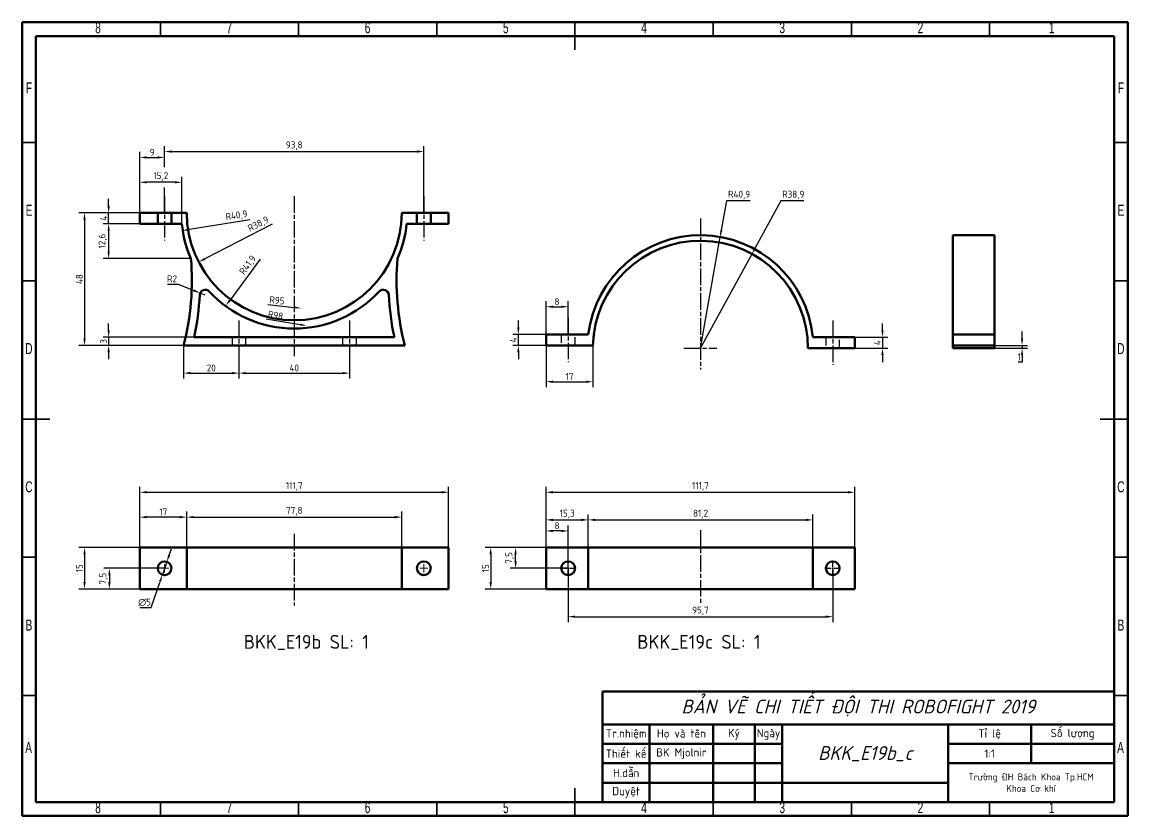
# Model space of a CAD drawing. Header units: millimetres. Extents: x -1615 to 4166, y 5 to 3174.
# Drawn here: x 2083.6 to 2483.6, y 388.9 to 675.9 of the extents above; entities that cross this region are included whole.
import ezdxf

# ---------------------------------------------------------------- set-up
doc = ezdxf.new("R2010")
doc.units = ezdxf.units.MM
doc.header["$LTSCALE"] = 0.25
doc.header["$PDSIZE"] = -1
for name, pattern in [('ACAD_ISO02W100', [15, 12, -3]), ('ACAD_ISO08W100', [36, 24, -3, 6, -3]), ('CENTER2', [1.125, 0.75, -0.125, 0.125, -0.125])]:
    doc.linetypes.add(name, pattern=pattern)
doc.layers.get('0').update_dxf_attribs({"lineweight": 50})
for name, color, linetype, lineweight in [('duong tam', 2, 'ACAD_ISO08W100', 25), ('kich thuoc', 1, 'Continuous', 25), ('Net dam', 7, 'Continuous', 50), ('netdut', 6, 'ACAD_ISO02W100', 25), ('van ban', 7, 'Continuous', 25)]:
    doc.layers.add(name, color=color, linetype=linetype, lineweight=lineweight)
doc.styles.add('SLDTEXTSTYLE0', font='TXT', dxfattribs={"width": 0.686449})
doc.styles.get("Standard").update_dxf_attribs({"font": ''})
doc.styles.add('tieng viet', font='')
doc.styles.get('Standard').set_extended_font_data('TCVN 7284')
doc.styles.get('tieng viet').set_extended_font_data('TCVN 7284')
doc.dimstyles.new('Ratio 1', dxfattribs={"dimtxt": 2.5, "dimasz": 2.5, "dimexe": 2, "dimexo": 0, "dimtad": 1, "dimtoh": 1, "dimdec": 1, "dimzin": 9, "dimtxsty": 'Standard', "dimcen": 2.5, "dimazin": 0, "dimtfac": 1, "dimtdec": 1, "dimtmove": 0, "dimatfit": 3, "dimfxl": 1, "dimtzin": 1, "dimarcsym": 0})

# ---------------------------------------------------------------- blocks, each defined once
blk = doc.blocks.new('SW_CENTERMARKSYMBOL_0')
at = {"color": 0, "linetype": 'Continuous', "lineweight": 0}
for p, q in [((-1, 0), (-1.5, 0)), ((0, 0), (-1, 0)), ((0, 1), (0, 1.5)), ((0, 0), (0, 1)), ((0, 0), (0, -1)), ((0, 0), (1, 0)), ((1, 0), (1.5, 0)), ((0, -1), (0, -1.5))]:
    blk.add_line(p, q, dxfattribs=at)
blk = doc.blocks.new('SW_CENTERMARKSYMBOL_1')
at = {"color": 0, "linetype": 'Continuous', "lineweight": 0}
for p, q in [((-1, 0), (-1.5, 0)), ((0, 0), (-1, 0)), ((0, 1), (0, 1.5)), ((0, 0), (0, 1)), ((0, 0), (0, -1)), ((0, 0), (1, 0)), ((1, 0), (1.5, 0)), ((0, -1), (0, -1.5))]:
    blk.add_line(p, q, dxfattribs=at)
blk = doc.blocks.new('*D909')
at = {"layer": 'Defpoints', "color": 0, "transparency": 16777216}
for p in [(2181.98, 606.97), (2147.43, 589.14)]:
    blk.add_point(p, dxfattribs=at)
at = {"layer": 'kich thuoc', "color": 0, "lineweight": -2, "transparency": 16777216}
blk.add_line((2174.03, 602.86), (2149.65, 590.28), dxfattribs=at)
at = {"layer": 'kich thuoc', "color": 0, "transparency": 16777216}
blk.add_solid([(2149.46, 590.65), (2149.84, 589.91), (2147.43, 589.14)], dxfattribs=at)
at = {"layer": 'kich thuoc', "color": 0, "transparency": 16777216, "insert": (2169.11, 602.71), "char_height": 2.5, "attachment_point": 5, "rotation": 27.2939}
blk.add_mtext('R38,9', dxfattribs=at)
blk = doc.blocks.new('*D910')
at = {"layer": 'Defpoints', "color": 0, "transparency": 16777216}
for p in [(2181.98, 606.97), (2141.63, 600.54)]:
    blk.add_point(p, dxfattribs=at)
at = {"layer": 'kich thuoc', "color": 0, "lineweight": -2, "transparency": 16777216}
blk.add_line((2165.98, 604.42), (2144.1, 600.93), dxfattribs=at)
at = {"layer": 'kich thuoc', "color": 0, "transparency": 16777216}
blk.add_solid([(2144.03, 601.35), (2144.16, 600.52), (2141.63, 600.54)], dxfattribs=at)
at = {"layer": 'kich thuoc', "color": 0, "transparency": 16777216, "insert": (2161.14, 605.8), "char_height": 2.5, "attachment_point": 5, "rotation": 9.0462}
blk.add_mtext('R40,9', dxfattribs=at)
blk = doc.blocks.new('*D911')
at = {"layer": 'Defpoints', "color": 0, "transparency": 16777216}
for p in [(2181.98, 606.97), (2157.15, 573.24)]:
    blk.add_point(p, dxfattribs=at)
at = {"layer": 'kich thuoc', "color": 0, "lineweight": -2, "transparency": 16777216}
blk.add_line((2169.61, 590.17), (2158.63, 575.25), dxfattribs=at)
at = {"layer": 'kich thuoc', "color": 0, "transparency": 16777216}
blk.add_solid([(2158.3, 575.5), (2158.97, 575.01), (2157.15, 573.24)], dxfattribs=at)
at = {"layer": 'kich thuoc', "color": 0, "transparency": 16777216, "insert": (2165.34, 587.95), "char_height": 2.5, "attachment_point": 5, "rotation": 53.6348}
blk.add_mtext('R41,9', dxfattribs=at)
blk = doc.blocks.new('*D913')
at = {"layer": 'Defpoints', "color": 0, "transparency": 16777216}
for p in [(2089.95, 582.53), (2184.42, 572.46)]:
    blk.add_point(p, dxfattribs=at)
at = {"layer": 'kich thuoc', "color": 0, "lineweight": -2, "transparency": 16777216}
blk.add_line((2172.42, 573.74), (2181.93, 572.73), dxfattribs=at)
at = {"layer": 'kich thuoc', "color": 0, "transparency": 16777216}
blk.add_solid([(2181.97, 573.14), (2181.89, 572.31), (2184.42, 572.46)], dxfattribs=at)
at = {"layer": 'kich thuoc', "color": 0, "transparency": 16777216, "insert": (2175.72, 575.27), "char_height": 2.5, "attachment_point": 5, "rotation": 353.9169}
blk.add_mtext('R95', dxfattribs=at)
blk = doc.blocks.new('*D914')
at = {"layer": 'Defpoints', "color": 0, "transparency": 16777216}
for p in [(2147.96, 577.89), (2149.81, 577.13)]:
    blk.add_point(p, dxfattribs=at)
at = {"layer": 'kich thuoc', "color": 0, "lineweight": -2, "transparency": 16777216}
for p, q in [((2136.17, 581.17), (2140.04, 581.17)), ((2140.04, 581.17), (2145.65, 578.85)), ((2149.81, 577.13), (2147.96, 577.89))]:
    blk.add_line(p, q, dxfattribs=at)
at = {"layer": 'kich thuoc', "color": 0, "transparency": 16777216}
blk.add_solid([(2145.81, 579.24), (2145.49, 578.47), (2147.96, 577.89)], dxfattribs=at)
at = {"layer": 'kich thuoc', "color": 0, "transparency": 16777216, "insert": (2137.79, 583.05), "char_height": 2.5, "attachment_point": 5}
blk.add_mtext('R2', dxfattribs=at)
blk = doc.blocks.new('*D915')
at = {"layer": 'Defpoints', "color": 0, "transparency": 16777216}
for p in [(2089.95, 582.53), (2186.56, 566.09)]:
    blk.add_point(p, dxfattribs=at)
at = {"layer": 'kich thuoc', "color": 0, "lineweight": -2, "transparency": 16777216}
blk.add_line((2171.85, 568.59), (2184.1, 566.5), dxfattribs=at)
at = {"layer": 'kich thuoc', "color": 0, "transparency": 16777216}
blk.add_solid([(2184.17, 566.92), (2184.03, 566.09), (2186.56, 566.09)], dxfattribs=at)
at = {"layer": 'kich thuoc', "color": 0, "transparency": 16777216, "insert": (2175.24, 569.91), "char_height": 2.5, "attachment_point": 5, "rotation": 350.3402}
blk.add_mtext('R98', dxfattribs=at)
blk = doc.blocks.new('*D916')
at = {"layer": 'Defpoints', "color": 0, "transparency": 16777216}
for p in [(2125.58, 606.97), (2106.12, 558.97), (2141.98, 558.97)]:
    blk.add_point(p, dxfattribs=at)
at = {"layer": 'kich thuoc', "color": 0, "lineweight": -2, "transparency": 16777216}
for p, q in [((2125.58, 606.97), (2104.12, 606.97)), ((2106.12, 604.47), (2106.12, 561.47)), ((2141.98, 558.97), (2104.12, 558.97))]:
    blk.add_line(p, q, dxfattribs=at)
at = {"layer": 'kich thuoc', "color": 0, "transparency": 16777216}
for points in [[(2105.7, 604.47), (2106.54, 604.47), (2106.12, 606.97)], [(2105.7, 561.47), (2106.54, 561.47), (2106.12, 558.97)]]:
    blk.add_solid(points, dxfattribs=at)
at = {"layer": 'kich thuoc', "color": 0, "transparency": 16777216, "insert": (2104.25, 582.97), "char_height": 2.5, "attachment_point": 5, "rotation": 90}
blk.add_mtext('48', dxfattribs=at)
blk = doc.blocks.new('*D917')
at = {"layer": 'Defpoints', "color": 0, "transparency": 16777216}
for p in [(2114.85, 606.97), (2126.12, 606.97), (2126.12, 602.97)]:
    blk.add_point(p, dxfattribs=at)
at = {"layer": 'kich thuoc', "color": 0, "lineweight": -2, "transparency": 16777216}
for p, q in [((2114.85, 609.47), (2114.85, 611.97)), ((2126.12, 606.97), (2112.85, 606.97)), ((2114.85, 602.97), (2114.85, 606.97)), ((2126.12, 602.97), (2112.85, 602.97)), ((2114.85, 600.47), (2114.85, 597.97))]:
    blk.add_line(p, q, dxfattribs=at)
at = {"layer": 'kich thuoc', "color": 0, "transparency": 16777216}
for points in [[(2114.43, 609.47), (2115.27, 609.47), (2114.85, 606.97)], [(2114.43, 600.47), (2115.27, 600.47), (2114.85, 602.97)]]:
    blk.add_solid(points, dxfattribs=at)
at = {"layer": 'kich thuoc', "color": 0, "transparency": 16777216, "insert": (2112.98, 604.97), "char_height": 2.5, "attachment_point": 5, "rotation": 90}
blk.add_mtext('4', dxfattribs=at)
blk = doc.blocks.new('*D918')
at = {"layer": 'Defpoints', "color": 0, "transparency": 16777216}
for p in [(2126.12, 602.97), (2114.85, 590.41), (2144.62, 590.41)]:
    blk.add_point(p, dxfattribs=at)
at = {"layer": 'kich thuoc', "color": 0, "lineweight": -2, "transparency": 16777216}
for p, q in [((2126.12, 602.97), (2112.85, 602.97)), ((2114.85, 600.47), (2114.85, 592.91)), ((2144.62, 590.41), (2112.85, 590.41))]:
    blk.add_line(p, q, dxfattribs=at)
at = {"layer": 'kich thuoc', "color": 0, "transparency": 16777216}
for points in [[(2114.43, 600.47), (2115.27, 600.47), (2114.85, 602.97)], [(2114.43, 592.91), (2115.27, 592.91), (2114.85, 590.41)]]:
    blk.add_solid(points, dxfattribs=at)
at = {"layer": 'kich thuoc', "color": 0, "transparency": 16777216, "insert": (2112.73, 596.69), "char_height": 2.5, "attachment_point": 5, "rotation": 90}
blk.add_mtext('12,6', dxfattribs=at)
blk = doc.blocks.new('*D919')
at = {"layer": 'Defpoints', "color": 0, "transparency": 16777216}
for p in [(2237.85, 505.89), (2126.12, 485.89), (2237.85, 485.89)]:
    blk.add_point(p, dxfattribs=at)
at = {"layer": 'kich thuoc', "color": 0, "lineweight": -2, "transparency": 16777216}
for p, q in [((2126.12, 485.89), (2126.12, 507.89)), ((2128.62, 505.89), (2235.35, 505.89)), ((2237.85, 485.89), (2237.85, 507.89))]:
    blk.add_line(p, q, dxfattribs=at)
at = {"layer": 'kich thuoc', "color": 0, "transparency": 16777216}
for points in [[(2128.62, 506.31), (2128.62, 505.47), (2126.12, 505.89)], [(2235.35, 506.31), (2235.35, 505.47), (2237.85, 505.89)]]:
    blk.add_solid(points, dxfattribs=at)
at = {"layer": 'kich thuoc', "color": 0, "transparency": 16777216, "insert": (2181.98, 508.02), "char_height": 2.5, "attachment_point": 5}
blk.add_mtext('111,7', dxfattribs=at)
blk = doc.blocks.new('*D920')
at = {"layer": 'Defpoints', "color": 0, "transparency": 16777216}
for p in [(2126.12, 496.89), (2126.12, 485.89), (2143.1, 485.89)]:
    blk.add_point(p, dxfattribs=at)
at = {"layer": 'kich thuoc', "color": 0, "lineweight": -2, "transparency": 16777216}
for p, q in [((2126.12, 485.89), (2126.12, 498.89)), ((2140.6, 496.89), (2128.62, 496.89)), ((2143.1, 485.89), (2143.1, 498.89))]:
    blk.add_line(p, q, dxfattribs=at)
at = {"layer": 'kich thuoc', "color": 0, "transparency": 16777216}
for points in [[(2128.62, 497.31), (2128.62, 496.47), (2126.12, 496.89)], [(2140.6, 497.31), (2140.6, 496.47), (2143.1, 496.89)]]:
    blk.add_solid(points, dxfattribs=at)
at = {"layer": 'kich thuoc', "color": 0, "transparency": 16777216, "insert": (2134.61, 498.77), "char_height": 2.5, "attachment_point": 5}
blk.add_mtext('17', dxfattribs=at)
blk = doc.blocks.new('*D921')
at = {"layer": 'Defpoints', "color": 0, "transparency": 16777216}
for p in [(2220.87, 496.89), (2143.1, 485.89), (2220.87, 485.89)]:
    blk.add_point(p, dxfattribs=at)
at = {"layer": 'kich thuoc', "color": 0, "lineweight": -2, "transparency": 16777216}
for p, q in [((2143.1, 485.89), (2143.1, 498.89)), ((2145.6, 496.89), (2218.37, 496.89)), ((2220.87, 485.89), (2220.87, 498.89))]:
    blk.add_line(p, q, dxfattribs=at)
at = {"layer": 'kich thuoc', "color": 0, "transparency": 16777216}
for points in [[(2145.6, 497.31), (2145.6, 496.47), (2143.1, 496.89)], [(2218.37, 497.31), (2218.37, 496.47), (2220.87, 496.89)]]:
    blk.add_solid(points, dxfattribs=at)
at = {"layer": 'kich thuoc', "color": 0, "transparency": 16777216, "insert": (2181.98, 499.02), "char_height": 2.5, "attachment_point": 5}
blk.add_mtext('77,8', dxfattribs=at)
blk = doc.blocks.new('*D922')
at = {"layer": 'Defpoints', "color": 0, "transparency": 16777216}
for p in [(2145.77, 561.97), (2114.85, 558.97), (2141.98, 558.97)]:
    blk.add_point(p, dxfattribs=at)
at = {"layer": 'kich thuoc', "color": 0, "lineweight": -2, "transparency": 16777216}
for p, q in [((2114.85, 564.47), (2114.85, 566.97)), ((2145.77, 561.97), (2112.85, 561.97)), ((2114.85, 561.97), (2114.85, 558.97)), ((2141.98, 558.97), (2112.85, 558.97)), ((2114.85, 556.47), (2114.85, 553.97))]:
    blk.add_line(p, q, dxfattribs=at)
at = {"layer": 'kich thuoc', "color": 0, "transparency": 16777216}
for points in [[(2114.43, 564.47), (2115.27, 564.47), (2114.85, 561.97)], [(2114.43, 556.47), (2115.27, 556.47), (2114.85, 558.97)]]:
    blk.add_solid(points, dxfattribs=at)
at = {"layer": 'kich thuoc', "color": 0, "transparency": 16777216, "insert": (2112.98, 560.47), "char_height": 2.5, "attachment_point": 5, "rotation": 90}
blk.add_mtext('3', dxfattribs=at)
blk = doc.blocks.new('*D923')
at = {"layer": 'Defpoints', "color": 0, "transparency": 16777216}
for p in [(2126.12, 485.89), (2106.12, 470.89), (2126.12, 470.89)]:
    blk.add_point(p, dxfattribs=at)
at = {"layer": 'kich thuoc', "color": 0, "lineweight": -2, "transparency": 16777216}
for p, q in [((2126.12, 485.89), (2104.12, 485.89)), ((2106.12, 483.39), (2106.12, 473.39)), ((2126.12, 470.89), (2104.12, 470.89))]:
    blk.add_line(p, q, dxfattribs=at)
at = {"layer": 'kich thuoc', "color": 0, "transparency": 16777216}
for points in [[(2105.7, 483.39), (2106.54, 483.39), (2106.12, 485.89)], [(2105.7, 473.39), (2106.54, 473.39), (2106.12, 470.89)]]:
    blk.add_solid(points, dxfattribs=at)
at = {"layer": 'kich thuoc', "color": 0, "transparency": 16777216, "insert": (2104.25, 478.39), "char_height": 2.5, "attachment_point": 5, "rotation": 90}
blk.add_mtext('15', dxfattribs=at)
blk = doc.blocks.new('*D924')
at = {"layer": 'Defpoints', "color": 0, "transparency": 16777216}
for p in [(2135.1, 626.97), (2126.12, 606.97), (2135.1, 606.97)]:
    blk.add_point(p, dxfattribs=at)
at = {"layer": 'kich thuoc', "color": 0, "lineweight": -2, "transparency": 16777216}
for p, q in [((2126.12, 606.97), (2126.12, 628.97)), ((2135.1, 623.47), (2135.1, 628.97)), ((2128.62, 626.97), (2132.6, 626.97)), ((2135.1, 606.97), (2135.1, 616.09))]:
    blk.add_line(p, q, dxfattribs=at)
at = {"layer": 'kich thuoc', "color": 0, "transparency": 16777216}
for points in [[(2128.62, 627.38), (2128.62, 626.55), (2126.12, 626.97)], [(2132.6, 627.38), (2132.6, 626.55), (2135.1, 626.97)]]:
    blk.add_solid(points, dxfattribs=at)
at = {"layer": 'kich thuoc', "color": 0, "transparency": 16777216, "insert": (2130.61, 628.84), "char_height": 2.5, "attachment_point": 5}
blk.add_mtext('9', dxfattribs=at)
blk = doc.blocks.new('*D925')
at = {"layer": 'Defpoints', "color": 0, "transparency": 16777216}
for p in [(2228.87, 629.09), (2135.1, 606.97), (2228.87, 606.97)]:
    blk.add_point(p, dxfattribs=at)
at = {"layer": 'kich thuoc', "color": 0, "lineweight": -2, "transparency": 16777216}
for p, q in [((2135.1, 623.47), (2135.1, 631.09)), ((2137.6, 629.09), (2226.37, 629.09)), ((2228.87, 606.97), (2228.87, 631.09)), ((2135.1, 606.97), (2135.1, 616.09))]:
    blk.add_line(p, q, dxfattribs=at)
at = {"layer": 'kich thuoc', "color": 0, "transparency": 16777216}
for points in [[(2137.6, 629.51), (2137.6, 628.67), (2135.1, 629.09)], [(2226.37, 629.51), (2226.37, 628.67), (2228.87, 629.09)]]:
    blk.add_solid(points, dxfattribs=at)
at = {"layer": 'kich thuoc', "color": 0, "transparency": 16777216, "insert": (2181.98, 631.22), "char_height": 2.5, "attachment_point": 5}
blk.add_mtext('93,8', dxfattribs=at)
blk = doc.blocks.new('*D926')
at = {"layer": 'Defpoints', "color": 0, "transparency": 16777216}
for p in [(2135.1, 478.39), (2115.12, 470.89), (2126.12, 470.89)]:
    blk.add_point(p, dxfattribs=at)
at = {"layer": 'kich thuoc', "color": 0, "lineweight": -2, "transparency": 16777216}
for p, q in [((2135.1, 478.39), (2113.12, 478.39)), ((2115.12, 475.89), (2115.12, 473.39)), ((2126.12, 470.89), (2113.12, 470.89))]:
    blk.add_line(p, q, dxfattribs=at)
at = {"layer": 'kich thuoc', "color": 0, "transparency": 16777216}
for points in [[(2114.7, 475.89), (2115.54, 475.89), (2115.12, 478.39)], [(2114.7, 473.39), (2115.54, 473.39), (2115.12, 470.89)]]:
    blk.add_solid(points, dxfattribs=at)
at = {"layer": 'kich thuoc', "color": 0, "transparency": 16777216, "insert": (2113, 474.64), "char_height": 2.5, "attachment_point": 5, "rotation": 90}
blk.add_mtext('7,5', dxfattribs=at)
blk = doc.blocks.new('*D927')
at = {"layer": 'Defpoints', "color": 0, "transparency": 16777216}
for p in [(2135.91, 480.76), (2134.29, 476.03)]:
    blk.add_point(p, dxfattribs=at)
at = {"layer": 'kich thuoc', "color": 0, "lineweight": -2, "transparency": 16777216}
for p, q in [((2136.72, 483.12), (2137.54, 485.48)), ((2135.91, 480.76), (2134.29, 476.03)), ((2130.24, 464.22), (2133.48, 473.66)), ((2126.11, 464.22), (2130.24, 464.22))]:
    blk.add_line(p, q, dxfattribs=at)
at = {"layer": 'kich thuoc', "color": 0, "transparency": 16777216}
for points in [[(2136.33, 483.26), (2137.12, 482.98), (2135.91, 480.76)], [(2133.08, 473.8), (2133.87, 473.53), (2134.29, 476.03)]]:
    blk.add_solid(points, dxfattribs=at)
at = {"layer": 'kich thuoc', "color": 0, "transparency": 16777216, "insert": (2127.86, 466.09), "char_height": 2.5, "attachment_point": 5}
blk.add_mtext('∅5', dxfattribs=at)
blk = doc.blocks.new('*D928')
at = {"layer": 'Defpoints', "color": 0, "transparency": 16777216}
for p in [(2141.98, 558.97), (2161.98, 558.97), (2161.98, 548.97)]:
    blk.add_point(p, dxfattribs=at)
at = {"layer": 'kich thuoc', "color": 0, "lineweight": -2, "transparency": 16777216}
for p, q in [((2141.98, 558.97), (2141.98, 546.97)), ((2161.98, 558.97), (2161.98, 546.97)), ((2144.48, 548.97), (2159.48, 548.97))]:
    blk.add_line(p, q, dxfattribs=at)
at = {"layer": 'kich thuoc', "color": 0, "transparency": 16777216}
for points in [[(2144.48, 549.38), (2144.48, 548.55), (2141.98, 548.97)], [(2159.48, 549.38), (2159.48, 548.55), (2161.98, 548.97)]]:
    blk.add_solid(points, dxfattribs=at)
at = {"layer": 'kich thuoc', "color": 0, "transparency": 16777216, "insert": (2151.98, 550.84), "char_height": 2.5, "attachment_point": 5}
blk.add_mtext('20', dxfattribs=at)
blk = doc.blocks.new('*D929')
at = {"layer": 'Defpoints', "color": 0, "transparency": 16777216}
for p in [(2161.98, 558.97), (2201.98, 558.97), (2201.98, 548.97)]:
    blk.add_point(p, dxfattribs=at)
at = {"layer": 'kich thuoc', "color": 0, "lineweight": -2, "transparency": 16777216}
for p, q in [((2161.98, 558.97), (2161.98, 546.97)), ((2201.98, 558.97), (2201.98, 546.97)), ((2164.48, 548.97), (2199.48, 548.97))]:
    blk.add_line(p, q, dxfattribs=at)
at = {"layer": 'kich thuoc', "color": 0, "transparency": 16777216}
for points in [[(2164.48, 549.38), (2164.48, 548.55), (2161.98, 548.97)], [(2199.48, 549.38), (2199.48, 548.55), (2201.98, 548.97)]]:
    blk.add_solid(points, dxfattribs=at)
at = {"layer": 'kich thuoc', "color": 0, "transparency": 16777216, "insert": (2181.98, 550.84), "char_height": 2.5, "attachment_point": 5}
blk.add_mtext('40', dxfattribs=at)
blk = doc.blocks.new('*D930')
at = {"layer": 'Defpoints', "color": 0, "transparency": 16777216}
for p in [(2336.05, 598.2), (2328.91, 557.97)]:
    blk.add_point(p, dxfattribs=at)
at = {"layer": 'kich thuoc', "color": 0, "lineweight": -2, "transparency": 16777216}
for p, q in [((2338.36, 611.23), (2336.48, 600.66)), ((2346.86, 611.23), (2338.36, 611.23)), ((2328.91, 557.97), (2336.05, 598.2))]:
    blk.add_line(p, q, dxfattribs=at)
at = {"layer": 'kich thuoc', "color": 0, "transparency": 16777216}
blk.add_solid([(2336.07, 600.73), (2336.89, 600.59), (2336.05, 598.2)], dxfattribs=at)
at = {"layer": 'kich thuoc', "color": 0, "transparency": 16777216, "insert": (2342.92, 613.36), "char_height": 2.5, "attachment_point": 5}
blk.add_mtext('R40,9', dxfattribs=at)
blk = doc.blocks.new('*D931')
at = {"layer": 'Defpoints', "color": 0, "transparency": 16777216}
for p in [(2347.58, 592.07), (2328.91, 557.97)]:
    blk.add_point(p, dxfattribs=at)
at = {"layer": 'kich thuoc', "color": 0, "lineweight": -2, "transparency": 16777216}
for p, q in [((2358.06, 611.23), (2348.78, 594.27)), ((2366.31, 611.23), (2358.06, 611.23)), ((2328.91, 557.97), (2347.58, 592.07))]:
    blk.add_line(p, q, dxfattribs=at)
at = {"layer": 'kich thuoc', "color": 0, "transparency": 16777216}
blk.add_solid([(2348.41, 594.47), (2349.14, 594.07), (2347.58, 592.07)], dxfattribs=at)
at = {"layer": 'kich thuoc', "color": 0, "transparency": 16777216, "insert": (2362.5, 613.36), "char_height": 2.5, "attachment_point": 5}
blk.add_mtext('R38,9', dxfattribs=at)
blk = doc.blocks.new('*D932')
at = {"layer": 'Defpoints', "color": 0, "transparency": 16777216}
for p in [(2384.77, 505.89), (2273.06, 485.89), (2384.77, 485.89)]:
    blk.add_point(p, dxfattribs=at)
at = {"layer": 'kich thuoc', "color": 0, "lineweight": -2, "transparency": 16777216}
for p, q in [((2273.06, 485.89), (2273.06, 507.89)), ((2275.56, 505.89), (2382.27, 505.89)), ((2384.77, 485.89), (2384.77, 507.89))]:
    blk.add_line(p, q, dxfattribs=at)
at = {"layer": 'kich thuoc', "color": 0, "transparency": 16777216}
for points in [[(2275.56, 506.31), (2275.56, 505.47), (2273.06, 505.89)], [(2382.27, 506.31), (2382.27, 505.47), (2384.77, 505.89)]]:
    blk.add_solid(points, dxfattribs=at)
at = {"layer": 'kich thuoc', "color": 0, "transparency": 16777216, "insert": (2328.92, 508.02), "char_height": 2.5, "attachment_point": 5}
blk.add_mtext('111,7', dxfattribs=at)
blk = doc.blocks.new('*D933')
at = {"layer": 'Defpoints', "color": 0, "transparency": 16777216}
for p in [(2288.36, 495.89), (2273.06, 485.89), (2288.36, 485.89)]:
    blk.add_point(p, dxfattribs=at)
at = {"layer": 'kich thuoc', "color": 0, "lineweight": -2, "transparency": 16777216}
for p, q in [((2273.06, 485.89), (2273.06, 497.89)), ((2288.36, 485.89), (2288.36, 497.89)), ((2275.56, 495.89), (2285.86, 495.89))]:
    blk.add_line(p, q, dxfattribs=at)
at = {"layer": 'kich thuoc', "color": 0, "transparency": 16777216}
for points in [[(2275.56, 496.31), (2275.56, 495.47), (2273.06, 495.89)], [(2285.86, 496.31), (2285.86, 495.47), (2288.36, 495.89)]]:
    blk.add_solid(points, dxfattribs=at)
at = {"layer": 'kich thuoc', "color": 0, "transparency": 16777216, "insert": (2280.71, 498.02), "char_height": 2.5, "attachment_point": 5}
blk.add_mtext('15,3', dxfattribs=at)
blk = doc.blocks.new('*D934')
at = {"layer": 'Defpoints', "color": 0, "transparency": 16777216}
for p in [(2126.12, 617.97), (2126.12, 606.97), (2141.32, 602.97)]:
    blk.add_point(p, dxfattribs=at)
at = {"layer": 'kich thuoc', "color": 0, "lineweight": -2, "transparency": 16777216}
for p, q in [((2126.12, 606.97), (2126.12, 619.97)), ((2138.82, 617.97), (2128.62, 617.97)), ((2141.32, 602.97), (2141.32, 619.97))]:
    blk.add_line(p, q, dxfattribs=at)
at = {"layer": 'kich thuoc', "color": 0, "transparency": 16777216}
for points in [[(2128.62, 618.38), (2128.62, 617.55), (2126.12, 617.97)], [(2138.82, 618.38), (2138.82, 617.55), (2141.32, 617.97)]]:
    blk.add_solid(points, dxfattribs=at)
at = {"layer": 'kich thuoc', "color": 0, "transparency": 16777216, "insert": (2133.72, 620.09), "char_height": 2.5, "attachment_point": 5}
blk.add_mtext('15,2', dxfattribs=at)
blk = doc.blocks.new('*D935')
at = {"layer": 'Defpoints', "color": 0, "transparency": 16777216}
for p in [(2273.06, 491.89), (2273.06, 485.89), (2281.06, 478.39)]:
    blk.add_point(p, dxfattribs=at)
at = {"layer": 'kich thuoc', "color": 0, "lineweight": -2, "transparency": 16777216}
for p, q in [((2273.06, 485.89), (2273.06, 493.89)), ((2281.06, 478.39), (2281.06, 493.89)), ((2278.56, 491.89), (2275.56, 491.89))]:
    blk.add_line(p, q, dxfattribs=at)
at = {"layer": 'kich thuoc', "color": 0, "transparency": 16777216}
for points in [[(2275.56, 492.31), (2275.56, 491.47), (2273.06, 491.89)], [(2278.56, 492.31), (2278.56, 491.47), (2281.06, 491.89)]]:
    blk.add_solid(points, dxfattribs=at)
at = {"layer": 'kich thuoc', "color": 0, "transparency": 16777216, "insert": (2277.06, 493.77), "char_height": 2.5, "attachment_point": 5}
blk.add_mtext('8', dxfattribs=at)
blk = doc.blocks.new('*D936')
at = {"layer": 'Defpoints', "color": 0, "transparency": 16777216}
for p in [(2263.06, 562.97), (2273.06, 562.97), (2273.06, 558.97)]:
    blk.add_point(p, dxfattribs=at)
at = {"layer": 'kich thuoc', "color": 0, "lineweight": -2, "transparency": 16777216}
for p, q in [((2263.06, 565.47), (2263.06, 567.97)), ((2273.06, 562.97), (2261.06, 562.97)), ((2263.06, 558.97), (2263.06, 562.97)), ((2273.06, 558.97), (2261.06, 558.97)), ((2263.06, 556.47), (2263.06, 553.97))]:
    blk.add_line(p, q, dxfattribs=at)
at = {"layer": 'kich thuoc', "color": 0, "transparency": 16777216}
for points in [[(2262.64, 565.47), (2263.48, 565.47), (2263.06, 562.97)], [(2262.64, 556.47), (2263.48, 556.47), (2263.06, 558.97)]]:
    blk.add_solid(points, dxfattribs=at)
at = {"layer": 'kich thuoc', "color": 0, "transparency": 16777216, "insert": (2261.19, 560.97), "char_height": 2.5, "attachment_point": 5, "rotation": 90}
blk.add_mtext('4', dxfattribs=at)
blk = doc.blocks.new('*D937')
at = {"layer": 'Defpoints', "color": 0, "transparency": 16777216}
for p in [(2273.06, 558.97), (2290.04, 558.97), (2290.04, 545.85)]:
    blk.add_point(p, dxfattribs=at)
at = {"layer": 'kich thuoc', "color": 0, "lineweight": -2, "transparency": 16777216}
for p, q in [((2273.06, 558.97), (2273.06, 543.85)), ((2290.04, 558.97), (2290.04, 543.85)), ((2275.56, 545.85), (2287.54, 545.85))]:
    blk.add_line(p, q, dxfattribs=at)
at = {"layer": 'kich thuoc', "color": 0, "transparency": 16777216}
for points in [[(2275.56, 546.26), (2275.56, 545.43), (2273.06, 545.85)], [(2287.54, 546.26), (2287.54, 545.43), (2290.04, 545.85)]]:
    blk.add_solid(points, dxfattribs=at)
at = {"layer": 'kich thuoc', "color": 0, "transparency": 16777216, "insert": (2281.55, 547.72), "char_height": 2.5, "attachment_point": 5}
blk.add_mtext('17', dxfattribs=at)
blk = doc.blocks.new('*D938')
at = {"layer": 'Defpoints', "color": 0, "transparency": 16777216}
for p in [(2369.58, 495.89), (2288.36, 485.89), (2369.58, 485.89)]:
    blk.add_point(p, dxfattribs=at)
at = {"layer": 'kich thuoc', "color": 0, "lineweight": -2, "transparency": 16777216}
for p, q in [((2288.36, 485.89), (2288.36, 497.89)), ((2369.58, 485.89), (2369.58, 497.89)), ((2290.86, 495.89), (2367.08, 495.89))]:
    blk.add_line(p, q, dxfattribs=at)
at = {"layer": 'kich thuoc', "color": 0, "transparency": 16777216}
for points in [[(2290.86, 496.31), (2290.86, 495.47), (2288.36, 495.89)], [(2367.08, 496.31), (2367.08, 495.47), (2369.58, 495.89)]]:
    blk.add_solid(points, dxfattribs=at)
at = {"layer": 'kich thuoc', "color": 0, "transparency": 16777216, "insert": (2328.97, 498.02), "char_height": 2.5, "attachment_point": 5}
blk.add_mtext('81,2', dxfattribs=at)
blk = doc.blocks.new('*D939')
at = {"layer": 'Defpoints', "color": 0, "transparency": 16777216}
for p in [(2384.77, 561.97), (2384.77, 557.97), (2394.77, 557.97)]:
    blk.add_point(p, dxfattribs=at)
at = {"layer": 'kich thuoc', "color": 0, "lineweight": -2, "transparency": 16777216}
for p, q in [((2394.77, 564.47), (2394.77, 566.97)), ((2384.77, 561.97), (2396.77, 561.97)), ((2394.77, 561.97), (2394.77, 557.97)), ((2384.77, 557.97), (2396.77, 557.97)), ((2394.77, 555.47), (2394.77, 552.97))]:
    blk.add_line(p, q, dxfattribs=at)
at = {"layer": 'kich thuoc', "color": 0, "transparency": 16777216}
for points in [[(2394.36, 564.47), (2395.19, 564.47), (2394.77, 561.97)], [(2394.36, 555.47), (2395.19, 555.47), (2394.77, 557.97)]]:
    blk.add_solid(points, dxfattribs=at)
at = {"layer": 'kich thuoc', "color": 0, "transparency": 16777216, "insert": (2392.9, 559.97), "char_height": 2.5, "attachment_point": 5, "rotation": 90}
blk.add_mtext('4', dxfattribs=at)
blk = doc.blocks.new('*D940')
at = {"layer": 'Defpoints', "color": 0, "transparency": 16777216}
for p in [(2435.27, 558.97), (2435.27, 557.97), (2445.27, 557.97)]:
    blk.add_point(p, dxfattribs=at)
at = {"layer": 'kich thuoc', "color": 0, "lineweight": -2, "transparency": 16777216}
for p, q in [((2445.27, 561.47), (2445.27, 563.97)), ((2435.27, 558.97), (2447.27, 558.97)), ((2435.27, 557.97), (2447.27, 557.97)), ((2445.27, 558.97), (2445.27, 557.97)), ((2445.27, 552.97), (2443.89, 552.97)), ((2445.27, 555.47), (2445.27, 552.97))]:
    blk.add_line(p, q, dxfattribs=at)
at = {"layer": 'kich thuoc', "color": 0, "transparency": 16777216}
for points in [[(2444.85, 561.47), (2445.68, 561.47), (2445.27, 558.97)], [(2444.85, 555.47), (2445.68, 555.47), (2445.27, 557.97)]]:
    blk.add_solid(points, dxfattribs=at)
at = {"layer": 'kich thuoc', "color": 0, "transparency": 16777216, "insert": (2444.27, 554.84), "char_height": 2.5, "attachment_point": 5}
blk.add_mtext('1', dxfattribs=at)
blk = doc.blocks.new('*D941')
at = {"layer": 'Defpoints', "color": 0, "transparency": 16777216}
for p in [(2281.06, 572.97), (2273.06, 562.97), (2281.06, 562.97)]:
    blk.add_point(p, dxfattribs=at)
at = {"layer": 'kich thuoc', "color": 0, "lineweight": -2, "transparency": 16777216}
for p, q in [((2273.06, 562.97), (2273.06, 574.97)), ((2275.56, 572.97), (2278.56, 572.97)), ((2281.06, 562.97), (2281.06, 574.97))]:
    blk.add_line(p, q, dxfattribs=at)
at = {"layer": 'kich thuoc', "color": 0, "transparency": 16777216}
for points in [[(2275.56, 573.38), (2275.56, 572.55), (2273.06, 572.97)], [(2278.56, 573.38), (2278.56, 572.55), (2281.06, 572.97)]]:
    blk.add_solid(points, dxfattribs=at)
at = {"layer": 'kich thuoc', "color": 0, "transparency": 16777216, "insert": (2277.06, 574.84), "char_height": 2.5, "attachment_point": 5}
blk.add_mtext('8', dxfattribs=at)
blk = doc.blocks.new('*D942')
at = {"layer": 'Defpoints', "color": 0, "transparency": 16777216}
for p in [(2273.06, 485.89), (2253.06, 470.89), (2273.06, 470.89)]:
    blk.add_point(p, dxfattribs=at)
at = {"layer": 'kich thuoc', "color": 0, "lineweight": -2, "transparency": 16777216}
for p, q in [((2273.06, 485.89), (2251.06, 485.89)), ((2253.06, 483.39), (2253.06, 473.39)), ((2273.06, 470.89), (2251.06, 470.89))]:
    blk.add_line(p, q, dxfattribs=at)
at = {"layer": 'kich thuoc', "color": 0, "transparency": 16777216}
for points in [[(2252.64, 483.39), (2253.48, 483.39), (2253.06, 485.89)], [(2252.64, 473.39), (2253.48, 473.39), (2253.06, 470.89)]]:
    blk.add_solid(points, dxfattribs=at)
at = {"layer": 'kich thuoc', "color": 0, "transparency": 16777216, "insert": (2251.19, 478.39), "char_height": 2.5, "attachment_point": 5, "rotation": 90}
blk.add_mtext('15', dxfattribs=at)
blk = doc.blocks.new('*D943')
at = {"layer": 'Defpoints', "color": 0, "transparency": 16777216}
for p in [(2262.06, 485.89), (2273.06, 485.89), (2281.06, 478.39)]:
    blk.add_point(p, dxfattribs=at)
at = {"layer": 'kich thuoc', "color": 0, "lineweight": -2, "transparency": 16777216}
for p, q in [((2273.06, 485.89), (2260.06, 485.89)), ((2262.06, 480.89), (2262.06, 483.39)), ((2281.06, 478.39), (2260.06, 478.39))]:
    blk.add_line(p, q, dxfattribs=at)
at = {"layer": 'kich thuoc', "color": 0, "transparency": 16777216}
for points in [[(2261.64, 483.39), (2262.48, 483.39), (2262.06, 485.89)], [(2261.64, 480.89), (2262.48, 480.89), (2262.06, 478.39)]]:
    blk.add_solid(points, dxfattribs=at)
at = {"layer": 'kich thuoc', "color": 0, "transparency": 16777216, "insert": (2259.94, 482.14), "char_height": 2.5, "attachment_point": 5, "rotation": 90}
blk.add_mtext('7,5', dxfattribs=at)
blk = doc.blocks.new('*U944')
at = {"layer": 'duong tam', "color": 0, "linetype": 'CENTER2', "transparency": 16777216}
for p, q in [((-2.62, 0), (-0.5, 0)), ((0, 0.5), (0, 2.62)), ((0.5, 0), (2.62, 0)), ((0, -2.62), (0, -0.5))]:
    blk.add_line(p, q, dxfattribs=at)
at = {"layer": 'duong tam', "color": 0, "linetype": 'Continuous', "transparency": 16777216}
for p, q in [((-0.25, 0), (0.25, 0)), ((0, -0.25), (0, 0.25))]:
    blk.add_line(p, q, dxfattribs=at)
blk = doc.blocks.new('*U945')
at = {"layer": 'duong tam', "color": 0, "linetype": 'CENTER2', "transparency": 16777216}
for p, q in [((-2.62, 0), (-0.5, 0)), ((0, 0.5), (0, 2.62)), ((0.5, 0), (2.62, 0)), ((0, -2.62), (0, -0.5))]:
    blk.add_line(p, q, dxfattribs=at)
at = {"layer": 'duong tam', "color": 0, "linetype": 'Continuous', "transparency": 16777216}
for p, q in [((-0.25, 0), (0.25, 0)), ((0, -0.25), (0, 0.25))]:
    blk.add_line(p, q, dxfattribs=at)
blk = doc.blocks.new('*D946')
at = {"layer": 'Defpoints', "color": 0, "transparency": 16777216}
for p in [(2281.06, 478.39), (2376.77, 478.39), (2376.77, 460.89)]:
    blk.add_point(p, dxfattribs=at)
at = {"layer": 'kich thuoc', "color": 0, "lineweight": -2, "transparency": 16777216}
for p, q in [((2281.06, 478.39), (2281.06, 458.89)), ((2376.77, 478.39), (2376.77, 458.89)), ((2283.56, 460.89), (2374.27, 460.89))]:
    blk.add_line(p, q, dxfattribs=at)
at = {"layer": 'kich thuoc', "color": 0, "transparency": 16777216}
for points in [[(2283.56, 461.31), (2283.56, 460.47), (2281.06, 460.89)], [(2374.27, 461.31), (2374.27, 460.47), (2376.77, 460.89)]]:
    blk.add_solid(points, dxfattribs=at)
at = {"layer": 'kich thuoc', "color": 0, "transparency": 16777216, "insert": (2328.92, 463.02), "char_height": 2.5, "attachment_point": 5}
blk.add_mtext('95,7', dxfattribs=at)

msp = doc.modelspace()

# ---------------------------------------------------------------- linework, layer by layer
at = {"color": 7, "linetype": 'Continuous', "lineweight": 70}
for p, q in [((2083.55, 388.863), (2083.55, 675.863)), ((2083.55, 675.863), (2483.55, 675.863)), ((2483.55, 675.863), (2483.55, 388.863)), ((2088.55, 393.863), (2088.55, 670.863)), ((2088.55, 670.863), (2478.55, 670.863)), ((2478.55, 670.863), (2478.55, 393.863)), ((2478.55, 393.863), (2088.55, 393.863)), ((2483.55, 388.863), (2083.55, 388.863))]:
    msp.add_line(p, q, dxfattribs=at)
at = {"color": 7, "linetype": 'Continuous', "lineweight": 35}
for p, q in [((2133.55, 670.863), (2133.55, 675.863)), ((2183.55, 670.863), (2183.55, 675.863)), ((2233.55, 670.863), (2233.55, 675.863)), ((2283.55, 675.863), (2283.55, 665.863)), ((2283.55, 670.863), (2283.55, 675.863)), ((2333.55, 670.863), (2333.55, 675.863)), ((2383.55, 670.863), (2383.55, 675.863)), ((2433.55, 670.863), (2433.55, 675.863)), ((2088.55, 632.363), (2083.55, 632.363)), ((2478.55, 632.363), (2483.55, 632.363)), ((2088.55, 582.363), (2083.55, 582.363)), ((2478.55, 582.363), (2483.55, 582.363)), ((2083.55, 532.363), (2093.55, 532.363)), ((2088.55, 532.363), (2083.55, 532.363)), ((2483.55, 532.363), (2473.55, 532.363)), ((2478.55, 532.363), (2483.55, 532.363)), ((2088.55, 482.363), (2083.55, 482.363)), ((2478.55, 482.363), (2483.55, 482.363)), ((2088.55, 432.363), (2083.55, 432.363)), ((2478.55, 432.363), (2483.55, 432.363)), ((2283.55, 388.863), (2283.55, 398.863)), ((2133.55, 393.863), (2133.55, 388.863)), ((2183.55, 393.863), (2183.55, 388.863)), ((2233.55, 393.863), (2233.55, 388.863)), ((2283.55, 393.863), (2283.55, 388.863)), ((2333.55, 393.863), (2333.55, 388.863)), ((2383.55, 393.863), (2383.55, 388.863)), ((2433.55, 393.863), (2433.55, 388.863))]:
    msp.add_line(p, q, dxfattribs=at)
at = {"layer": 'duong tam'}
for p, q in [((2135.101, 612.966), (2135.101, 596.966)), ((2181.983, 612.966), (2181.983, 555.091)), ((2228.865, 612.966), (2228.865, 596.966)), ((2328.911, 604.828), (2328.911, 550.231)), ((2281.061, 568.966), (2281.061, 552.966)), ((2161.983, 567.966), (2161.983, 552.966)), ((2201.983, 567.966), (2201.983, 552.966)), ((2376.773, 567.966), (2376.773, 551.966)), ((2159.483, 561.966), (2164.483, 561.966)), ((2199.483, 561.966), (2204.483, 561.966)), ((2278.561, 562.966), (2283.561, 562.966)), ((2374.273, 561.966), (2379.273, 561.966)), ((2322.911, 557.966), (2334.911, 557.966)), ((2328.911, 492.141), (2328.911, 465.828)), ((2181.983, 490.795), (2181.983, 464.966))]:
    msp.add_line(p, q, dxfattribs=at)
at = {"layer": 'Net dam'}
for p, q in [((2126.121, 606.966), (2126.121, 602.966)), ((2126.121, 606.966), (2143.101, 606.966)), ((2132.601, 606.966), (2132.601, 602.966)), ((2137.601, 602.966), (2137.601, 606.966)), ((2220.865, 606.966), (2237.845, 606.966)), ((2226.365, 606.966), (2226.365, 602.966)), ((2231.365, 602.966), (2231.365, 606.966)), ((2237.845, 606.966), (2237.845, 602.966)), ((2141.317, 602.966), (2126.121, 602.966)), ((2222.649, 602.966), (2237.845, 602.966)), ((2435.266, 598.828), (2420.266, 598.828)), ((2420.266, 598.828), (2420.266, 562.966)), ((2435.266, 598.828), (2435.266, 562.966)), ((2145.77, 561.966), (2218.196, 561.966)), ((2273.061, 558.966), (2273.061, 562.966)), ((2288.356, 562.966), (2273.061, 562.966)), ((2369.577, 561.966), (2384.773, 561.966)), ((2384.773, 557.966), (2384.773, 561.966)), ((2435.266, 562.966), (2420.266, 562.966)), ((2420.266, 558.966), (2420.266, 562.966)), ((2435.266, 558.966), (2435.266, 562.966)), ((2141.983, 558.966), (2221.983, 558.966)), ((2290.042, 558.966), (2273.061, 558.966)), ((2367.793, 557.966), (2384.773, 557.966)), ((2435.266, 558.966), (2420.266, 558.966)), ((2420.266, 557.966), (2420.266, 558.966)), ((2435.266, 557.966), (2420.266, 557.966)), ((2435.266, 557.966), (2435.266, 558.966)), ((2126.121, 470.891), (2126.121, 485.891)), ((2126.121, 485.891), (2143.101, 485.891)), ((2143.101, 470.891), (2143.101, 485.891)), ((2143.101, 485.891), (2220.865, 485.891)), ((2220.865, 470.891), (2220.865, 485.891)), ((2220.865, 485.891), (2237.845, 485.891)), ((2237.845, 470.891), (2237.845, 485.891)), ((2273.061, 470.891), (2273.061, 485.891)), ((2288.356, 485.891), (2273.061, 485.891)), ((2288.356, 470.891), (2288.356, 485.891)), ((2369.577, 485.891), (2288.356, 485.891)), ((2369.577, 470.891), (2369.577, 485.891)), ((2369.577, 485.891), (2384.773, 485.891)), ((2384.773, 470.891), (2384.773, 485.891)), ((2126.121, 470.891), (2143.101, 470.891)), ((2143.101, 470.891), (2220.865, 470.891)), ((2220.865, 470.891), (2237.845, 470.891)), ((2288.356, 470.891), (2273.061, 470.891)), ((2369.577, 470.891), (2288.356, 470.891)), ((2369.577, 470.891), (2384.773, 470.891)), ((2293.55, 393.863), (2293.55, 433.863)), ((2293.55, 433.863), (2478.55, 433.863)), ((2478.55, 433.863), (2478.55, 393.863)), ((2293.55, 421.863), (2478.55, 421.863)), ((2310.55, 393.863), (2310.55, 421.863)), ((2333.55, 393.863), (2333.55, 421.863)), ((2348.55, 393.863), (2348.55, 421.863)), ((2358.55, 393.863), (2358.55, 421.863)), ((2418.55, 393.863), (2418.55, 421.863)), ((2448.55, 407.863), (2448.55, 421.863)), ((2293.55, 414.863), (2358.55, 414.863)), ((2418.55, 414.863), (2478.55, 414.863)), ((2293.55, 407.863), (2358.55, 407.863)), ((2418.55, 407.863), (2478.55, 407.863)), ((2293.55, 400.863), (2418.55, 400.863)), ((2478.55, 393.863), (2293.55, 393.863))]:
    msp.add_line(p, q, dxfattribs=at)
for centre in [(2135.101, 478.391), (2228.865, 478.391), (2281.061, 478.391), (2376.773, 478.391)]:
    msp.add_circle(centre, 2.5, dxfattribs=at)
for centre, radius, start, end in [((2181.983, 606.966), 38.882, 180, 0), ((2181.983, 606.966), 40.862, 185.61771, 203.89691), ((2181.983, 606.966), 40.862, 336.10309, 354.38229), ((2328.911, 557.966), 40.862, 5.61771, 172.9715), ((2328.911, 557.966), 38.882, 0, 178.52626), ((2049.952, 582.529), 95, 345.63891, 4.76046), ((2314.015, 582.529), 95, 175.23954, 194.36109), ((2049.952, 582.529), 98, 347.88778, 356.90447), ((2149.806, 577.129), 2, 42.8388, 176.90447), ((2181.983, 606.966), 41.882, 222.8388, 317.1612), ((2214.16, 577.129), 2, 3.09553, 137.1612), ((2314.015, 582.529), 98, 183.09553, 192.11222)]:
    msp.add_arc(centre, radius, start, end, dxfattribs=at)
at = {"layer": 'netdut'}
for p, q in [((2159.483, 561.966), (2159.483, 558.966)), ((2164.483, 558.966), (2164.483, 561.966)), ((2199.483, 561.966), (2199.483, 558.966)), ((2204.483, 558.966), (2204.483, 561.966)), ((2278.561, 562.966), (2278.561, 558.966)), ((2283.561, 558.966), (2283.561, 562.966)), ((2374.273, 561.966), (2374.273, 557.966)), ((2379.273, 557.966), (2379.273, 561.966))]:
    msp.add_line(p, q, dxfattribs=at)

# ---------------------------------------------------------------- block references
at = {"layer": 'duong tam', "linetype": 'CENTER2'}
for name, p in [('*U944', (2281.061, 478.391)), ('*U945', (2376.773, 478.391))]:
    msp.add_blockref(name, p, dxfattribs=at)
at = {"layer": 'duong tam'}
for name, p in [('SW_CENTERMARKSYMBOL_0', (2135.101, 478.391)), ('SW_CENTERMARKSYMBOL_1', (2228.865, 478.391))]:
    msp.add_blockref(name, p, dxfattribs=at)

# ---------------------------------------------------------------- texts
at = {"color": 7, "linetype": 'Continuous', "lineweight": 0, "char_height": 3.969, "attachment_point": 2, "style": 'SLDTEXTSTYLE0'}
for s, insert in [('8', (2111.01, 675.831)), ('7', (2158.51, 675.831)), ('6', (2208.51, 675.831)), ('5', (2258.51, 675.831)), ('4', (2308.51, 675.831)), ('3', (2358.51, 675.831)), ('2', (2408.51, 675.831)), ('1', (2456.01, 675.831)), ('F', (2086.008, 654.081)), ('F', (2481.008, 654.081)), ('E', (2086.058, 609.831)), ('E', (2481.058, 609.831)), ('D', (2086.003, 559.831)), ('D', (2481.003, 559.831)), ('C', (2086.009, 509.831)), ('C', (2481.009, 509.831)), ('B', (2086.021, 459.831)), ('B', (2481.021, 459.831)), ('A', (2085.89, 415.581)), ('A', (2480.89, 415.581)), ('8', (2111.01, 393.831)), ('7', (2158.51, 393.831)), ('6', (2208.51, 393.831)), ('5', (2258.51, 393.831)), ('4', (2308.51, 393.831)), ('3', (2358.51, 393.831)), ('2', (2408.51, 393.831)), ('1', (2456.01, 393.831))]:
    msp.add_mtext(s, dxfattribs=dict(at, insert=insert))
at = {"layer": 'van ban', "char_height": 5, "attachment_point": 1}
for s, insert in [('BKK_E19b SL: 1', (2163.747, 454.287)), ('BKK_E19c SL: 1', (2306.091, 454.287))]:
    msp.add_mtext_dynamic_manual_height_columns(s, width=63.52401, gutter_width=17.5, heights=[0], dxfattribs=dict(at, insert=insert))
at = {"layer": 'van ban', "attachment_point": 5, "style": 'tieng viet'}
for s, width, insert, char_height in [('{\\fTCVN 7284|b0|i1|c0|p34;BẢN VẼ CHI TIẾT ĐỘI THI ROBOFIGHT 2019}', 185, (2386.05, 427.863), 5), ('Tr.nhiệm', 17, (2302.05, 418.363), 3), ('Họ và tên', 23, (2322.05, 418.363), 3), ('Ký', 15, (2341.05, 418.363), 3), ('Ngày', 10, (2353.55, 418.363), 3), ('Tỉ lệ', 30, (2433.55, 418.363), 3), ('Số lượng', 30, (2463.55, 418.363), 3), ('Thiết kế', 17, (2302.05, 411.363), 3), ('BK Mjolnir', 23, (2322.05, 411.363), 3), ('{\\fTCVN 7284|b0|i1|c0|p34;BKK_E19b_c}', 60, (2388.55, 411.363), 5), ('1:1', 30, (2433.55, 411.363), 3), ('H.dẫn', 17, (2302.05, 404.363), 3), ('\\pxsm1;Trường ĐH Bách Khoa Tp.HCM\\PKhoa Cơ khí', 60, (2448.55, 400.863), 2.5), ('Duyệt', 17, (2302.05, 397.363), 3)]:
    msp.add_mtext_dynamic_manual_height_columns(s, width=width, gutter_width=12.5, heights=[0], dxfattribs=dict(at, insert=insert, char_height=char_height))

# ---------------------------------------------------------------- dimensions: what is measured, and where the dimension line sits
at = {"layer": 'kich thuoc'}
for base, p1, p2, picture, middle in [((2228.865, 629.091), (2135.101, 606.966), (2228.865, 606.966), '*D925', (2181.983, 629.091)), ((2290.042, 545.848), (2273.061, 558.966), (2290.042, 558.966), '*D937', (2281.551, 545.848))]:
    dim = msp.add_linear_dim(base=base, p1=p1, p2=p2, dimstyle='Ratio 1', dxfattribs=at)
    dim.commit()
    dim.dimension.update_dxf_attribs({"geometry": picture, "text_midpoint": middle, "dimtype": 160})
for base, p1, p2, picture, middle in [((2135.101, 626.966), (2126.121, 606.966), (2135.101, 606.966), '*D924', (2130.611, 628.841)), ((2126.121, 617.966), (2141.317, 602.966), (2126.121, 606.966), '*D934', (2133.719, 620.091)), ((2281.061, 572.966), (2273.061, 562.966), (2281.061, 562.966), '*D941', (2277.061, 574.841)), ((2161.983, 548.966), (2141.983, 558.966), (2161.983, 558.966), '*D928', (2151.983, 550.841)), ((2201.983, 548.966), (2161.983, 558.966), (2201.983, 558.966), '*D929', (2181.983, 550.841)), ((2237.845, 505.891), (2126.121, 485.891), (2237.845, 485.891), '*D919', (2181.983, 508.016)), ((2384.773, 505.891), (2273.061, 485.891), (2384.773, 485.891), '*D932', (2328.917, 508.016)), ((2126.121, 496.891), (2143.101, 485.891), (2126.121, 485.891), '*D920', (2134.611, 498.766)), ((2220.865, 496.891), (2143.101, 485.891), (2220.865, 485.891), '*D921', (2181.983, 499.016)), ((2288.356, 495.891), (2273.061, 485.891), (2288.356, 485.891), '*D933', (2280.709, 498.016)), ((2369.577, 495.891), (2288.356, 485.891), (2369.577, 485.891), '*D938', (2328.966, 498.016)), ((2273.061, 491.891), (2281.061, 478.391), (2273.061, 485.891), '*D935', (2277.061, 493.766)), ((2376.773, 460.891), (2281.061, 478.391), (2376.773, 478.391), '*D946', (2328.917, 463.016))]:
    dim = msp.add_linear_dim(base=base, p1=p1, p2=p2, dimstyle='Ratio 1', dxfattribs=at)
    dim.commit()
    dim.dimension.update_dxf_attribs({"geometry": picture, "text_midpoint": middle})
for center, mpoint, picture, middle in [((2328.911, 557.966), (2336.046, 598.201), '*D930', (2342.92, 611.233)), ((2328.911, 557.966), (2347.579, 592.074), '*D931', (2362.502, 611.233)), ((2181.983, 606.966), (2141.629, 600.542), '*D910', (2161.471, 603.701)), ((2181.983, 606.966), (2147.43, 589.137), '*D909', (2170.083, 600.826)), ((2181.983, 606.966), (2157.15, 573.241), '*D911', (2167.056, 586.694)), ((2149.806, 577.129), (2147.958, 577.895), '*D914', (2137.79, 581.174)), ((2089.952, 582.529), (2184.417, 572.462), '*D913', (2175.525, 573.41)), ((2089.952, 582.529), (2186.562, 566.085), '*D915', (2174.927, 568.066))]:
    dim = msp.add_radius_dim(center=center, mpoint=mpoint, dimstyle='Ratio 1', dxfattribs=at)
    dim.commit()
    dim.dimension.update_dxf_attribs({"geometry": picture, "text_midpoint": middle, "dimtype": 164})
for base, p1, p2, picture, middle in [((2114.851, 606.966), (2126.121, 602.966), (2126.121, 606.966), '*D917', (2112.976, 604.966)), ((2106.121, 558.966), (2125.581, 606.966), (2141.983, 558.966), '*D916', (2104.246, 582.966)), ((2114.851, 590.414), (2126.121, 602.966), (2144.624, 590.414), '*D918', (2112.726, 596.69)), ((2114.851, 558.966), (2145.77, 561.966), (2141.983, 558.966), '*D922', (2112.976, 560.466)), ((2263.061, 562.966), (2273.061, 558.966), (2273.061, 562.966), '*D936', (2261.186, 560.966)), ((2394.773, 557.966), (2384.773, 561.966), (2384.773, 557.966), '*D939', (2392.898, 559.966)), ((2445.266, 557.966), (2435.266, 558.966), (2435.266, 557.966), '*D940', (2444.266, 554.841)), ((2106.121, 470.891), (2126.121, 485.891), (2126.121, 470.891), '*D923', (2104.246, 478.391)), ((2253.061, 470.891), (2273.061, 485.891), (2273.061, 470.891), '*D942', (2251.186, 478.391)), ((2262.061, 485.891), (2281.061, 478.391), (2273.061, 485.891), '*D943', (2259.936, 482.141)), ((2115.121, 470.891), (2135.101, 478.391), (2126.121, 470.891), '*D926', (2112.996, 474.641))]:
    dim = msp.add_linear_dim(base=base, p1=p1, p2=p2, angle=90, dimstyle='Ratio 1', dxfattribs=at)
    dim.commit()
    dim.dimension.update_dxf_attribs({"geometry": picture, "text_midpoint": middle})
dim = msp.add_diameter_dim_2p(p1=(2135.913, 480.755), p2=(2134.289, 476.026), dimstyle='Ratio 1', dxfattribs=at)
dim.commit()
dim.dimension.update_dxf_attribs({"geometry": '*D927', "text_midpoint": (2127.86, 464.216), "dimtype": 163})

doc.saveas('drawing.dxf')
